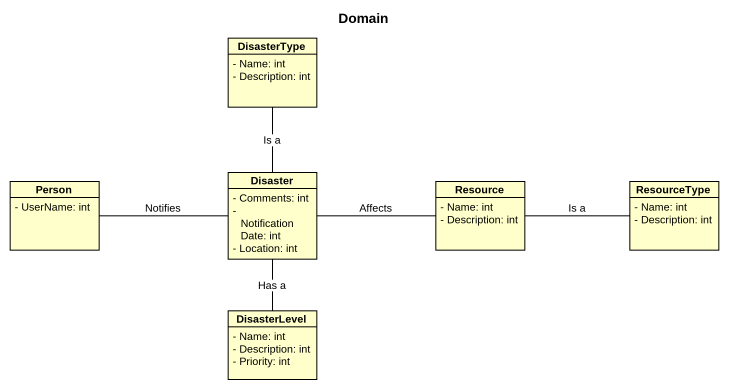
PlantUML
@startuml
title Domain
hide circle
hide empty members
skinparam classAttributeIconSize 0
class DisasterType {
  - Name: int
  - Description: int
}
class "Person" as Person_ {
  - UserName: int
}
class Disaster {
  - Comments: int
  - NotificationDate: int
  - Location: int
}
class Resource {
  - Name: int
  - Description: int
}
class ResourceType {
  - Name: int
  - Description: int
}
class DisasterLevel {
  - Name: int
  - Description: int
  - Priority: int
}
DisasterType -- Disaster : Is a
Person_ -right- Disaster : Notifies
Resource -left- Disaster : Affects
ResourceType -left- Resource : Is a
DisasterLevel -up- Disaster : Has a
@enduml
